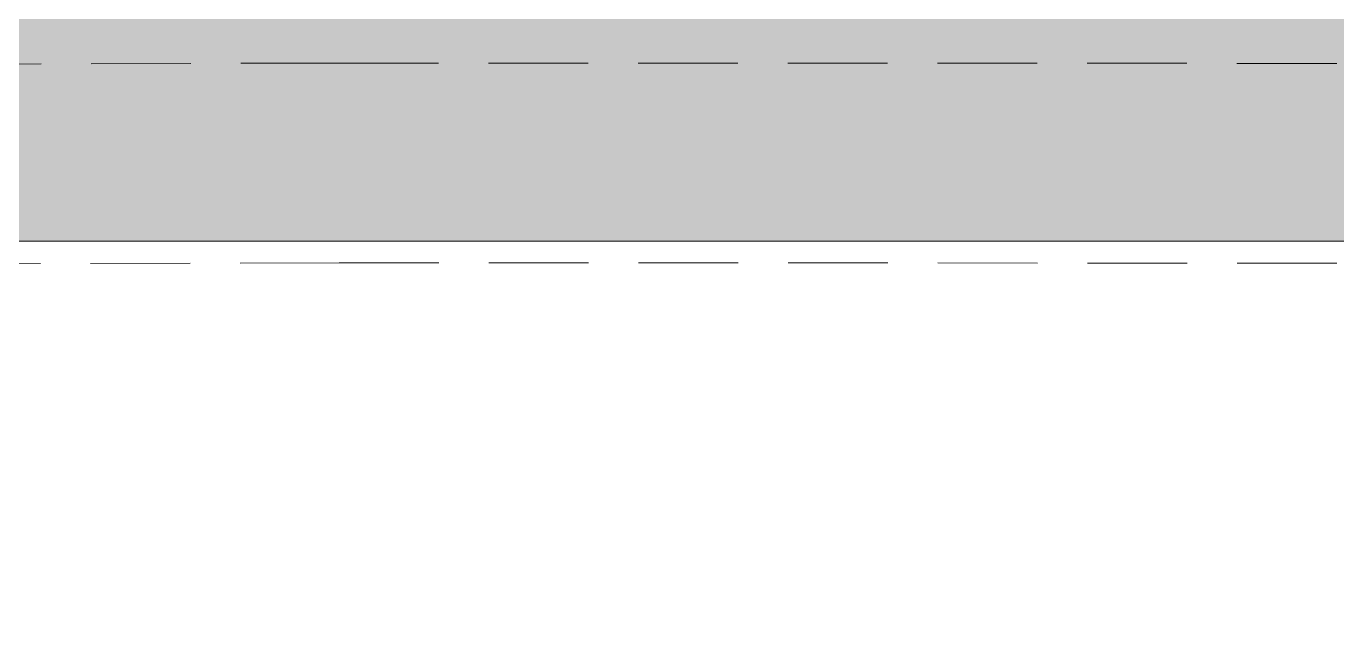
# Model space of a CAD drawing. Header units: inches. Extents: x 27644242 to 29005101, y -955243 to 216979.
# Drawn here: x 28726319 to 28736169, y -338773 to -334286 of the extents above; entities that cross this region are included whole.
import ezdxf

# ---------------------------------------------------------------- set-up
doc = ezdxf.new("R2010")
doc.units = ezdxf.units.IN
doc.header["$MEASUREMENT"] = 0
doc.linetypes.add('01-Xref Col Podium Lvl-1$0$HIDDEN', pattern=[0.375, 0.25, -0.125])
doc.layers.add('ELEVATION', color=40, linetype='Continuous', lineweight=13)
doc.layers.add('RVA Site Boundary', color=17, linetype='Continuous', lineweight=15)
doc.layers.add('HATCH', color=9, linetype='Continuous')

msp = doc.modelspace()

# ---------------------------------------------------------------- hatches: boundary and pattern name
at = {"layer": 'HATCH', "ltscale": 500, "true_color": 0x1f7f00, "transparency": 33554508}
h = msp.add_hatch(color=86, dxfattribs=at)
h.dxf.hatch_style = 1
h.paths.add_polyline_path([(28779889.84880011, -343146.5211468651), (28786372.80867642, -341428.676106155), (28789422.17885865, -340680.0404594822), (28792994.83358335, -339943.4670546423), (28793157.15561232, -339909.9484173963), (28793126.05553766, -339777.4440539948), (28790698.81822869, -330184.6865135799), (28767243.48831095, -330086.7115188191), (28742984.13939485, -330067.7360079602), (28728662.28132696, -330062.437658269), (28716553.18118975, -330098.1488175171), (28716553.18118975, -335900.7549998832), (28773507.89615741, -335900.7549998832), (28773507.89615741, -344985.9663887455)])

# ---------------------------------------------------------------- linework, layer by layer
at = {"layer": 'ELEVATION', "ltscale": 500}
msp.add_lwpolyline([(28716553.18118975, -330072.0920775901), (28716553.18118975, -335900.7549998832), (28773507.89615741, -335900.7549998832), (28773507.89615741, -344912.0131166963)], dxfattribs=at)
at = {"layer": 'RVA Site Boundary', "linetype": '01-Xref Col Podium Lvl-1$0$HIDDEN', "ltscale": 3000}
for points in [[(28749256.89763402, -355932.3939232698), (28741955.48244188, -356349.2794121664), (28733624.94700258, -357107.5742762128), (28733013.26925485, -357237.3863091636), (28732304.01274075, -357405.5217658681), (28713285.13685614, -362409.1366766529), (28711605.88343967, -362885.9198235006), (28711440.15576247, -362932.6035932524), (28710425.6955845, -363168.6190343293), (28709966.25244977, -363274.3426421275), (28709865.10555518, -363302.7704199075), (28706230.51166214, -354884.9831622515), (28698771.67625939, -337770.7003390476), (28697412.45482061, -334698.2310452483), (28698061.29897051, -334689.7140556972), (28714626.87918843, -334525.4916378257), (28721180.89296201, -334584.5207205663), (28728668.08444445, -334562.4401130627), (28742981.54707533, -334567.7353568748), (28767232.32997572, -334586.7041674498)], [(28749146.05397968, -354436.2796905118), (28741844.70977476, -354853.1611262848), (28733400.47403029, -355621.8056681014), (28732684.52428131, -355773.7466088182), (28731940.13694089, -355950.2101350004), (28712889.4304344, -360962.1992617616), (28711197.68222311, -361442.5300015658), (28711066.65536781, -361479.4389092859), (28710744.08909374, -361554.4843601597), (28707606.61330104, -354288.0318963351), (28700145.10811976, -337167.6232716825), (28699705.31610256, -336173.4898435575), (28714627.5593461, -336025.5586009881), (28721176.34998621, -336084.5406412922), (28728670.01881694, -336062.4409313273), (28742980.68296883, -336067.7351398463), (28767228.61053064, -336086.7017169934)]]:
    msp.add_lwpolyline(points, dxfattribs=at)

doc.saveas('drawing.dxf')
